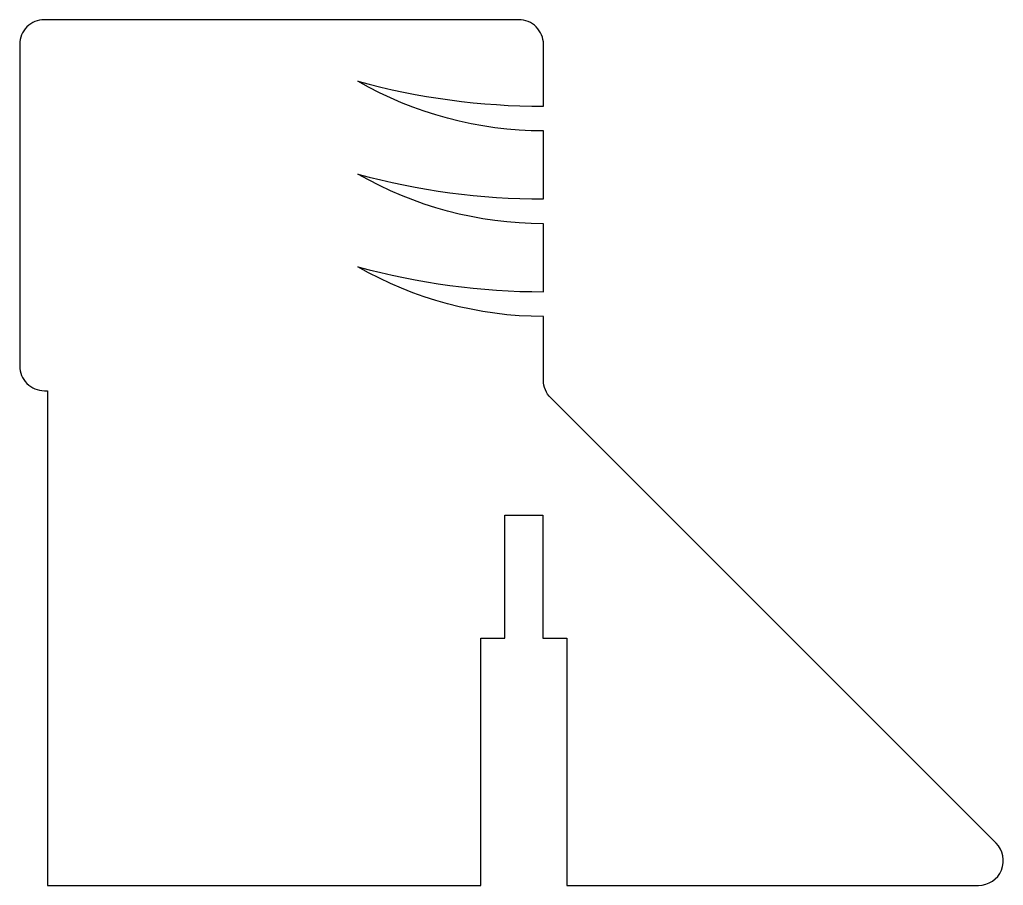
# Model space of a CAD drawing. Header units: millimetres. Extents: x -40.9 to 38.6, y -154.5 to -84.5.
import ezdxf

# ---------------------------------------------------------------- set-up
doc = ezdxf.new("R2010")
doc.units = ezdxf.units.MM
doc.layers.get('0').update_dxf_attribs({"linetype": 'CONTINUOUS'})

msp = doc.modelspace()

# ---------------------------------------------------------------- linework, layer by layer
msp.add_lwpolyline([(36.626, -154.46, 0.668179), (38.04, -151.045), (2.04, -115.045, -0.198912), (1.454, -113.631), (1.454, -108.46, -0.131652), (-13.546, -104.44, 0.067006), (1.454, -106.46), (1.454, -100.96, -0.131652), (-13.546, -96.94, 0.067006), (1.454, -98.96), (1.454, -93.46, -0.131652), (-13.546, -89.44, 0.067006), (1.454, -91.46), (1.454, -86.46, 0.414214), (-0.546, -84.46), (-38.887, -84.46, 0.414214), (-40.887, -86.46), (-40.887, -112.46, 0.414214), (-38.887, -114.46), (-38.642, -114.46), (-38.642, -154.46), (-3.606, -154.46), (-3.606, -134.46), (-1.661, -134.46), (-1.661, -124.52), (1.394, -124.52), (1.394, -134.46), (3.339, -134.46), (3.339, -154.46)], format="xyb", close=True)

doc.saveas('drawing.dxf')
